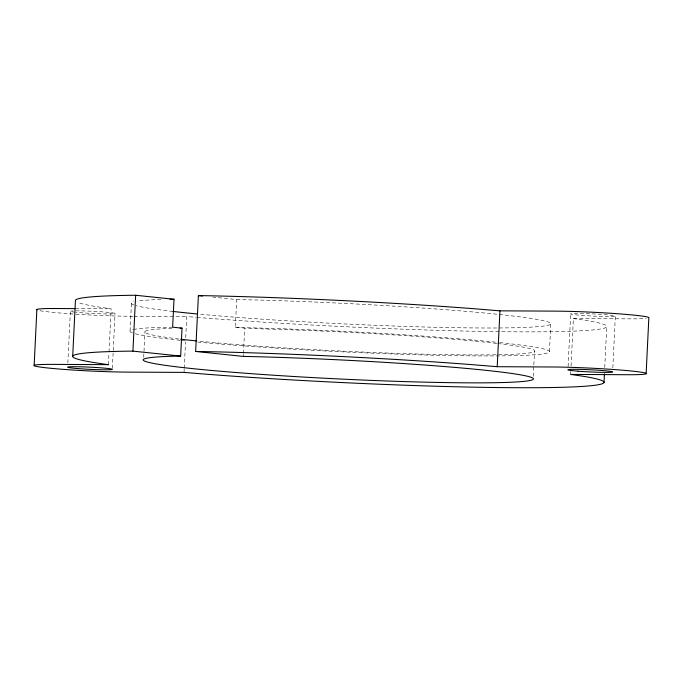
<?xml version="1.0" encoding="UTF-8"?>
<svg xmlns="http://www.w3.org/2000/svg" width="683" height="683" viewBox="0 0 683 683"><rect width="100%" height="100%" fill="white"/><g stroke="black" fill="none" stroke-linecap="round" stroke-linejoin="round"><path stroke-width="0.51" stroke-dasharray="3.42 2.56" d="M67.856 362.878L70.383 311.226M108.401 364.662L108.964 353.068M109.015 352.01L111.133 308.801A265.977 12.994 2.8 0 1 77.734 302.364M112.371 368.342L115.051 313.54M130.086 330.913L131.452 302.979M143.703 357.277L144.967 331.417M184.026 372.397L184.188 369.238M184.239 368.188L185.528 341.833M185.733 337.615L186.766 316.536L196.055 317.296M496.78 343.438A195.287 9.536 2.8 0 0 251.566 328.617L235.319 327.507L236.685 299.581L212.883 297.105M243.319 356.415L243.421 354.34M243.472 353.307L244.685 328.48M533.278 376.29L533.782 365.943M533.833 364.91L534.49 351.463M549.439 351.532L550.805 323.597M568.102 366.54L570.681 313.839M570.655 374.421L570.809 371.262M571.065 365.986L573.387 318.56L630.196 318.85A55.997 2.732 2.8 0 0 646.101 318.449M604.745 367.565L606.76 326.457M612.822 367.796L615.349 316.144A22.402 1.093 2.8 0 0 582.975 313.523A22.402 1.093 2.8 0 0 580.721 315.307A22.402 1.093 2.8 0 0 615.349 316.144M160.949 299.495L158.934 299.53A209.98 10.254 2.8 0 0 137.027 301.177M172.645 327.183L157.568 327.456A209.98 10.254 2.8 0 0 133.074 329.599M75.463 308.622L111.133 308.801M133.057 316.263L129.898 316.246A55.997 2.732 2.8 0 1 75.121 314.12M134.107 316.263L186.766 316.536M236.685 299.581L259.011 300.05A209.98 10.254 2.8 0 1 520.531 316.946A209.98 10.254 2.8 0 1 474.002 327.934A209.98 10.254 2.8 0 1 199.308 314.154M235.319 327.507L257.645 327.985A209.98 10.254 2.8 0 1 498.769 342.499M197.088 317.382L208.443 318.304A265.977 12.994 2.8 0 0 516.416 331.836A265.977 12.994 2.8 0 0 586.458 320.489L573.387 318.56M172.953 311.439A209.98 10.254 2.8 0 1 136.241 305.711M133.877 304.985A209.98 10.254 2.8 0 1 133.757 301.843M499.811 342.61A209.98 10.254 2.8 0 1 485.041 355.937A209.98 10.254 2.8 0 1 197.942 342.089M185.127 340.834A209.98 10.254 2.8 0 1 181.115 340.416M180.133 340.313A209.98 10.254 2.8 0 1 134.875 333.646M132.511 332.911A209.98 10.254 2.8 0 1 132.391 329.778M497.787 343.549A195.287 9.536 2.8 0 1 463.783 354.861A195.287 9.536 2.8 0 1 197.361 341.022M178.741 338.973A195.287 9.536 2.8 0 1 171.885 328.386M73.149 313.992A55.997 2.732 2.8 0 1 39.887 310.705M75.787 310.842A22.402 1.093 2.8 0 1 108.068 312.336A22.402 1.093 2.8 0 1 108.307 313.932A22.402 1.093 2.8 0 1 76.001 312.293M75.07 312.191A22.402 1.093 2.8 0 1 73.03 310.902"/><path stroke-width="1.02" d="M34.15 365.362L36.882 309.501M72.697 356.415L75.429 300.554A265.977 12.994 2.8 0 1 130.205 295.304L135.652 295.269L174.011 299.248L172.645 327.183L182.028 328.156L180.662 356.082L175.019 356.176A195.287 9.536 2.8 0 0 294.066 376.512A195.287 9.536 2.8 0 0 532.014 377.673A195.287 9.536 2.8 0 0 250.2 356.552L243.319 356.415L195.654 351.463L198.386 295.602L208.084 295.756A265.977 12.994 2.8 0 1 473.746 308.707L499.947 310.842L555.834 311.132A55.997 2.732 2.8 0 1 617.389 313.719A55.997 2.732 2.8 0 1 648.85 317.877L646.118 373.738M195.654 351.463L205.352 351.617A265.977 12.994 2.8 0 1 471.014 364.568L497.215 366.703L553.102 366.993A55.997 2.732 2.8 0 1 632.065 371.074A55.997 2.732 2.8 0 1 627.464 374.719L570.655 374.421L583.726 376.35A265.977 12.994 2.8 0 1 513.684 387.696A265.977 12.994 2.8 0 1 205.711 374.164L184.026 372.397L127.166 372.107A55.997 2.732 2.8 0 1 48.203 368.026A55.997 2.732 2.8 0 1 52.804 364.381L108.401 364.662A265.977 12.994 2.8 0 1 127.473 351.164L132.92 351.13L135.652 295.269M497.215 366.703L499.947 310.842M604.028 382.318L604.438 373.891M169.99 299.325L174.011 299.248M180.15 328.19L182.028 328.156M75.463 308.622L55.536 308.52A55.997 2.732 2.8 0 0 36.933 309.86M198.386 295.602L202.527 296.029M132.92 351.13L180.662 356.082M197.105 313.949A209.98 10.254 2.8 0 1 172.953 311.439M196.397 340.919A195.287 9.536 2.8 0 1 180.679 339.203M577.989 371.168A22.402 1.093 2.8 0 0 612.617 372.013A22.402 1.093 2.8 0 0 580.243 369.383A22.402 1.093 2.8 0 0 577.989 371.168M77.691 368.564A22.402 1.093 2.8 0 0 112.319 369.401A22.402 1.093 2.8 0 0 79.945 366.78A22.402 1.093 2.8 0 0 77.691 368.564"/></g></svg>
